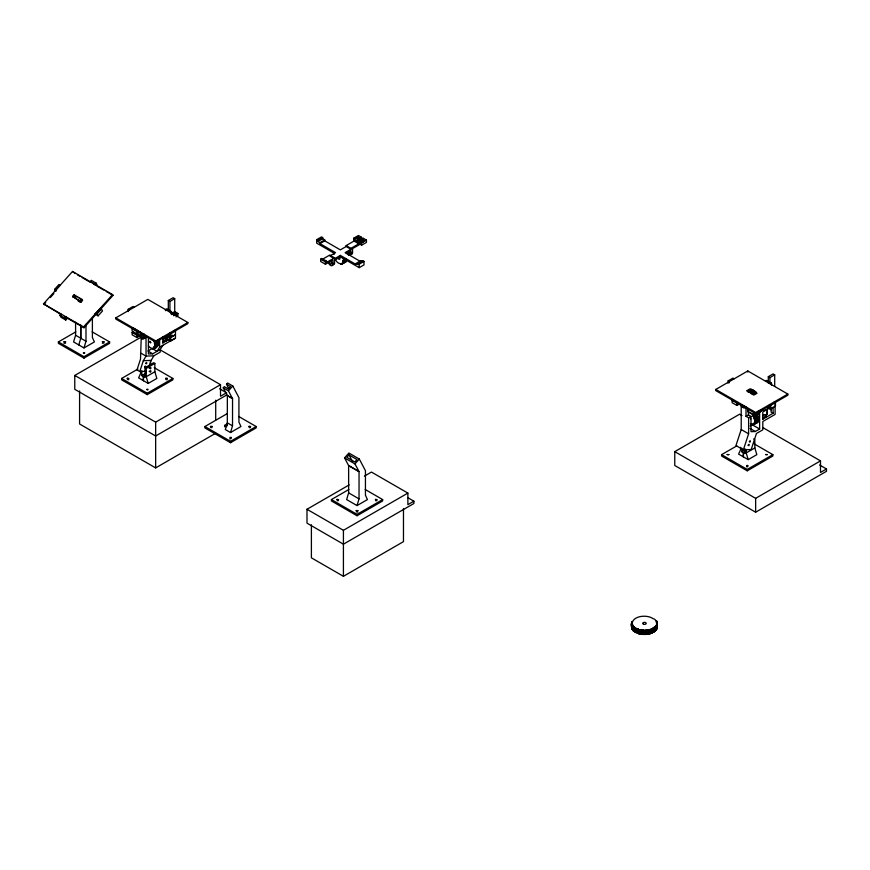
<?xml version="1.0" encoding="UTF-8"?>
<svg xmlns="http://www.w3.org/2000/svg" width="870" height="870" viewBox="0 0 870 870"><rect width="100%" height="100%" fill="white"/><g stroke="black" fill="none" stroke-linecap="round" stroke-linejoin="round"><path stroke-width="1.3" d="M92.394 318.202L92.394 337.538L94.395 341.932L83.988 347.935L73.58 341.932L75.581 335.222L75.581 322.259M80.779 338.234L80.779 325.26L80.779 338.234L78.778 344.933M140.614 371.12L140.614 373.491L138.613 377.885L148.215 383.431L156.85 378.45L154.849 371.751L154.849 363.421L153.653 362.736L145.018 367.716L145.018 377.428L141.81 375.579L141.81 370.718M143.409 376.503L143.409 380.658L143.409 376.503L145.573 375.253M139.733 335.483A3.393 1.957 60 0 0 142.397 338.908A3.393 1.957 60 0 0 144.42 337.332L146.029 336.407L146.029 356.102L143.333 360.691L139.776 371.544L136.981 369.924L140.527 359.082L141.223 337.571M148.433 337.723L148.422 353.97L152.728 353.807L160.232 349.479L162.831 345.314M150.445 364.519L150.445 360.887M157.633 342.486L157.633 340.05M152.728 353.807L147.922 351.034L152.228 348.555L157.024 351.328L159.634 347.163L159.634 339.224M160.232 349.479L160.232 352.122L153.849 355.797L146.029 356.102L141.223 353.329M169.693 339.039L162.831 342.997L162.831 336.94M172.358 335.189L169.476 336.853L169.476 338.006L165.202 336.462M148.335 345.749C151.652 350.588 156.611 348.272 154.381 342.834L169.552 334.221L169.476 333.156L170.683 333.852L175.479 331.078L175.479 334.537L170.683 337.321L167.355 335.396M227.32 422.831L227.353 395.535L232.551 398.536L232.518 425.832L230.517 432.542L225.319 429.53L227.32 422.831L232.518 425.832M346.14 246.514L346.14 245.59L350.936 248.363L350.936 249.288L346.14 246.514L340.344 249.864L324.728 240.849L324.728 239.924L319.921 242.697L317.876 241.512L317.876 240.359L322.683 237.586L321.487 236.89L316.68 239.663L316.68 243.132L334.428 253.377M317.876 241.512L322.683 238.739L322.683 237.586M348.631 492.866L348.631 465.591L344.542 457.892L348.903 453.031L359.31 459.045L365.443 470.692L365.443 495.182L367.444 499.576L357.037 505.579L346.63 499.576L348.631 492.866L359.038 498.88L357.037 505.579M332.884 264.752A3.393 1.957 60 0 0 334.537 263.077L334.537 260.141L340.344 256.791L359.19 267.677L363.997 264.904L363.997 261.435L362.801 260.75L357.994 263.523L357.994 264.676L355.95 263.501L355.95 264.426L340.344 255.41L334.537 258.749L334.537 257.825L329.741 255.051L321.846 259.608M362.801 260.75L362.801 261.903L360.756 260.728L355.95 263.501M729.343 382.724L729.343 381.571L728.146 380.875L728.146 383.181M740.598 447.31L740.598 449.692L738.586 454.086L748.2 459.632L756.835 454.64L754.834 447.941L754.834 439.622L753.637 438.926M775.105 402.505L775.116 414.414L762.816 421.504L762.816 429.813L756.443 433.499L751.191 449.518L743.371 449.823L735.955 445.549L741.207 429.53L741.207 405.202A3.393 1.957 60 0 1 741.229 404.789M745.003 448.768L745.003 453.618L741.795 451.769L741.795 448.126M743.393 452.694L743.393 456.859L743.393 452.694L745.557 451.454M743.371 449.823L748.613 433.804L748.613 417.807L746.014 416.306L746.014 407.976A3.393 1.957 60 0 0 745.742 406.573M746.014 416.306L748.407 414.914L748.407 408.976M757.618 419.895L757.618 412.608M748.407 414.914L751.017 416.415L751.017 431.672L755.312 431.509L759.619 429.019L759.619 411.456M773.115 407.193L773.104 413.25L762.816 419.199L762.816 411.912L770.82 407.29M769.461 405.888L769.461 404.724L770.668 405.42L775.464 402.647L775.464 406.116L770.668 408.889L767.34 406.964M632.066 624.964C631.381 615.601 646.997 614.242 652.946 618.592C655.491 619.179 655.893 620.734 656.458 621.898C657.513 623.159 655.991 624.334 656.73 625.671C654.436 626.552 655.208 628.183 652.206 628.542C652.348 630.435 647.606 627.487 650.14 633.751C647.824 633.077 646.214 636.079 647.03 630.674L646.127 630.141L645.921 634.469L645.138 633.893L644.094 634.513L644.094 630.815L643.43 630.184L643.43 633.882L642.625 634.447L642.093 630.076L642.093 633.773L641.179 634.274L641.125 629.934L640.788 633.567L638.439 633.664L638.33 629.227L638.439 633.664M345.814 258.531C341.486 261.642 343.933 264.871 340.311 263.577C338.887 263.904 335.863 261.533 335.254 258.868M154.49 343.258C160.265 338.615 159.079 346.314 153.979 347.087M747.482 391.543L750.712 389.151L751.245 389.825M641.125 629.934L641.179 630.576L642.093 630.076M757.194 411.999L757.955 412.663L757.781 411.88L760.989 410.031C761.935 411.706 759.271 409.074 760.717 411.314C754.29 414.87 754.018 414 751.887 413.424C751.365 413.989 748.994 411.379 750.081 413.087M631.968 621.474C632.925 623.54 631.729 622.583 631.805 628.542L632.914 628.608M760.717 411.314L752.941 415.947L751.897 413.783L750.386 413.217M756.128 392.838C755.573 391.62 754.453 392.229 754.051 390.63C750.658 393.61 749.494 391.924 748.439 391.794L751.723 389.445L752.322 390.554M753.279 391.032L752.757 389.89L750.44 391.902M656.611 628.01L657.318 627.705M645.921 634.469L646.127 630.141M750.375 423.603C751.234 424.821 753.366 425.06 753.453 423.766C755.66 424.897 762.653 414.261 754.475 419.449L754.366 419.025C765.926 411.336 746.721 423.288 757.074 415.197C756.443 414.914 752.941 418.165 753.572 416.491C753.496 415.523 758.499 414.066 756.237 414.022M758.085 420.069C753.637 425.8 753.496 419.199 758.39 418.057M750.332 393.022L754.051 390.63M753.529 391.174L753.801 390.467M638.634 629.325L638.754 630.054L640.788 629.869M631.729 625.802L632.272 626.193M83.988 347.935L85.989 341.236L85.989 324.379M756.813 415.218L756.922 414.261M149.183 366.422L151.162 360.387L153.849 355.797M340.931 264.165C343.857 263.49 351.349 256.976 343.171 261.576M754.246 423.179L754.932 423.396L754.475 422.254M656.35 628.803L657.1 628.553L656.524 624.638M645.562 634.491L645.138 630.195L644.442 630.815L644.442 634.524M638.515 633.262C635.861 634.274 639.124 627.661 636.003 628.999C636.068 628.064 635.339 628.02 634.012 627.748C633.708 626.552 633.077 625.671 631.805 624.845M750.603 392.316L751.278 393.653L754.834 391.195M149.683 341.529L150.684 342.921M344.542 457.892L354.949 463.895L359.071 471.583L348.663 465.57L359.038 471.649L359.038 498.88M63.934 343.237L65.587 343.193M102.366 343.237L103.965 343.095M229.68 438.937L231.05 438.632M149.857 367.586L149.172 368.293M152.685 348.805C156.578 348.87 157.426 344.226 158.405 344.585M752.539 424.832L758.042 421.743L757.574 420.71M758.238 412.51L758.216 411.097M761.761 409.846L752.854 415.033M642.973 634.469L643.43 630.184M655.501 629.543L656.611 629.565L656.197 629.119M637.21 628.782C638.515 635.154 633.458 632.436 634.882 627.803M757.618 415.61L753.964 417.828M149.76 371.012L149.172 371.533M346.042 260.565L346.434 261.304L345.89 261.152M153.588 340.29L154.947 342.639L154.381 342.834M650.14 633.751C652.75 631.229 655.991 633.164 656.197 626.465M634.948 632.109L635.502 627.846M356.243 511.875L357.885 512.028M55.615 291.298L54.593 289.373L58.953 284.512L60.15 285.208L55.8 290.069L56.224 290.863M61.085 314.559L43.5 303.858L72.525 271.462L112.567 294.582L112.991 295.387L100.289 309.557M43.924 304.652L45.74 302.629M50.275 297.573L53.896 293.527M72.623 296.431L74.081 294.81L82.084 299.432L82.596 300.4L81.138 302.021L72.623 296.431L81.138 302.021M73.134 297.388L74.581 295.778L74.081 294.81M67.545 318.039L65.772 320.019L60.965 317.245L59.954 315.321L61.041 314.103L61.465 314.907M90.643 282.358L90.219 281.554L91.306 280.336L96.113 283.109L97.125 285.045M65.772 320.019L64.761 318.094L65.848 316.876L66.272 317.68M93.525 284.022L95.439 285.132L95.026 284.327L96.113 283.109M80.638 301.053L82.084 299.432M96.657 313.602L83.955 327.772L83.542 326.968L112.567 294.582M96.342 314.026L95.917 313.222L100.267 308.371L101.464 309.057L102.486 310.992L98.125 315.843L94.699 313.863M98.125 315.843L97.114 313.918L101.464 309.057M223.231 387.857L228.44 390.858L232.518 398.612L227.32 395.556L223.231 387.857L224.329 386.639L228.331 388.955L230.506 386.519L226.504 384.214L227.592 382.996L232.79 385.997L238.924 397.644L238.924 422.135L240.936 426.539L230.517 432.542M228.44 390.858L232.79 385.997M349.011 454.945L346.836 457.37L354.84 461.992L357.015 459.567L349.011 454.945L352.622 461.796M354.949 463.895L359.31 459.045M343.193 257.52L343.846 260.184L343.171 260.087M757.553 415.719L757.324 416.415M153.566 348.609C157.318 349.381 156.926 343.976 158.057 345.553M757.27 421.58L757.487 422.483L752.659 424.995M755.856 392.033L752.365 394.164L755.562 392.316M750.647 419.112L750.364 417.785M635.502 631.544L633.219 630.739L633.219 627.031M752.941 415.947L753.725 416.11M754.366 419.025C754.888 418.285 754.323 417.1 757.455 416.415M754.834 418.905L758.14 416.991M165.746 379.57L167.279 379.712M337.103 500.696L338.474 500.652M375.535 500.696L376.917 500.652M345.629 261.413L345.673 262.077L345.129 261.489M633.219 630.739L633.98 630.261M756.585 414.805L753.387 416.654M92.144 331.84L109.609 341.932L109.609 343.313L83.988 358.103L58.366 343.313L58.366 341.932L75.831 331.84M128.162 311.612L128.162 309.296L132.969 306.523L134.165 307.219M134.089 329.599L115.786 319.029L115.786 317.876L147.824 299.389L187.855 322.498L187.855 323.651L175.272 330.915M168.312 310.579L168.312 300.498L173.119 297.725L174.718 298.649L174.718 312.515M168.312 300.498L169.922 301.422L174.718 298.649M141.516 333.765L138.134 335.722L138.134 334.569L132.12 331.1L132.12 328.784L133.327 328.088L138.134 330.861L138.134 332.025M58.366 341.932L83.988 356.722L109.609 341.932M143.354 333.862L136.927 337.571L132.12 334.798L132.12 332.481L133.327 331.796L133.327 332.949M132.12 328.784L136.927 331.557L138.134 330.861M170.324 312.286L171.52 311.59L171.52 313.896M170.879 313.809L174.718 311.59L177.926 313.439L177.926 315.745L176.001 316.854M140.146 332.014L136.927 333.873L136.927 331.557M171.716 313.787L173.717 312.624L175.729 313.787L175.729 314.614L173.717 313.461L172.923 313.918L174.924 315.081M171.716 314.614L172.521 314.157L174.522 315.31M132.12 332.481L136.927 335.254L138.134 334.569M175.729 313.787L173.717 314.94L173.717 315.777M175.044 315.103L177.926 313.439M219.621 388.803L226.515 392.783L226.515 395.089L155.654 436L74.776 389.314L74.776 375.448L139.635 337.995M142.017 338.724L143.626 337.799M319.921 242.697L319.921 243.622L324.728 240.849M115.786 317.876L155.828 340.986L187.855 322.498M154.708 342.247L157.905 340.398L157.688 341.41M154.849 342.334L158.057 340.485M169.476 334.308L171.401 333.199M154.621 343.302L157.992 341.54M155.067 343.585L158.264 341.736M154.632 344.085L158.405 341.856M162.636 339.42L164.43 338.376L166.431 339.539L166.431 340.92M154.903 344.063L158.34 342.193M167.431 336.831L169.356 335.722M154.642 344.4L158.46 342.149M154.784 344.476L157.981 342.628M154.947 344.607L158.144 342.758M155.708 344.476L157.851 343.237M154.784 345.172L158.416 343.008M154.61 345.455L158.547 343.161M165.235 339.3L167.312 338.104M154.74 345.564L158.547 343.433M154.903 345.716L158.101 343.867M154.381 346.358L157.818 344.313M154.512 346.488L158.34 344.172M166.431 339.539L162.831 341.616L162.831 342.997M155.251 346.195L158.46 344.346M169.476 336.853L170.683 337.549L175.479 334.776L175.479 338.245L170.683 341.018L164.028 337.168M153.62 347.435L157.633 345.281M153.501 347.761L158.057 345.172M153.588 347.978L158.155 345.357M152.881 348.783L157.633 346.14M159.634 347.163L175.131 338.212M353.633 240.566L353.633 238.26L358.44 235.476L361.637 237.325L361.637 238.26L356.83 241.033M359.832 237.912L357.831 239.065L357.831 239.892L358.636 239.435L356.635 238.282L355.83 238.739L355.83 237.912L357.831 236.749L359.832 237.912L359.832 238.739L359.038 239.206L357.037 238.043L357.831 237.586L359.832 238.739M328.251 262.153A3.393 1.957 60 0 0 330.915 265.567A3.393 1.957 60 0 0 332.938 264.001L332.938 259.912L325.445 264.241L320.638 261.468L320.638 259.151L321.846 258.455L326.642 261.228L326.642 262.392L334.537 257.825M354.036 239.87L358.831 242.643L358.831 243.807L354.036 241.033L354.036 239.87L355.232 239.185L353.633 238.26M346.14 245.59L354.036 241.033M361.637 237.325L356.83 240.109L358.44 241.033L363.236 238.26L366.444 240.109L366.444 242.415L361.637 245.188L360.039 244.263L352.546 248.592L352.546 252.681A3.393 1.957 60 0 1 350.882 254.366M329.741 255.976L335.537 252.637L319.921 243.622M360.234 240.446L362.235 239.293L364.236 240.446L362.235 241.61L360.234 240.446L360.234 241.284L361.039 240.816L363.04 241.98L362.235 242.436L362.235 241.61M154.229 367.695L172.869 378.45L172.869 379.831L147.248 394.632L121.626 379.831L121.626 378.45L137.928 369.032M364.236 241.284L362.235 240.131L361.441 240.588L363.442 241.74M320.638 259.151L325.445 261.924L326.642 261.228M358.831 242.643L360.039 241.958L361.637 242.882L366.444 240.109M350.936 248.363L358.831 243.807M350.936 249.288L345.14 252.637L360.756 261.652L360.756 260.728M145.018 367.716L146.214 368.412L154.849 363.421M346.303 253.355L350.936 250.669L350.936 253.605A3.393 1.957 60 0 1 349.283 255.291A3.393 1.957 60 0 1 346.597 252.735M332.938 264.001L334.537 263.077M350.936 253.605L352.546 252.681M141.81 375.579L146.127 373.089M343.302 260.152L345.955 258.662M343.171 260.467L345.977 258.955M343.302 260.554L345.444 259.325M343.465 260.706L345.597 259.477M343.041 261.457L346.608 259.445M343.313 261.75L347.021 259.554M342.715 262.272L346.184 260.282M342.834 262.414L346.347 260.402M343.541 262.066L346.738 260.217M340.605 264.143L346.847 260.402M148.215 383.431L146.214 376.732L154.849 371.751M340.714 264.317L346.347 261.109M341.519 264.11L346.434 261.304M341.649 264.262L345.825 261.968M357.994 263.523L359.19 264.208L363.997 261.435M121.626 378.45L147.248 393.24L172.869 378.45M74.776 375.448L155.654 422.135L220.512 384.692L220.512 396.252L226.515 392.783M238.674 416.436L256.139 426.528L256.139 427.92L230.517 442.71L204.896 427.92L204.896 426.528L227.026 413.75M227.516 423.636L224.514 425.376L226.798 426.691M224.514 426.757L227.516 425.028M79.583 390.967L79.583 423.984L155.654 467.908L215.706 433.227M204.896 426.528L230.517 441.318L256.139 426.528M408.008 497.792L413.892 501.185L413.892 503.502L343.422 544.185L306.99 523.153L306.99 509.276L349.185 484.916M364.421 476.129L371.446 472.062L407.878 493.094L407.878 504.654L413.892 501.185M365.183 489.484L382.659 499.576L382.659 500.957L357.037 515.747L331.416 500.957L331.416 499.576L348.881 489.484M331.416 499.576L357.037 514.366L382.659 499.576M306.99 509.276L343.422 530.308L407.878 493.094M311.395 524.795L311.395 557.822L343.422 576.31L403.473 541.64L403.473 508.624M728.146 380.875L732.953 378.102L734.149 378.787M732.932 400.504L715.771 390.608L715.771 389.445L747.798 370.957L787.839 394.066L787.839 395.23L775.257 402.495M768.297 382.996L768.297 376.688L773.104 373.915L774.702 374.839L774.702 386.182M768.297 376.688L769.906 377.613L774.702 374.839M747.515 391L750.951 389.205M740.12 403.593L736.912 405.442L732.105 402.669L732.105 400.363L733.312 399.667L733.312 400.82M765.502 381.082L766.698 380.386L771.505 383.159L771.505 385.475M748.526 391.293L751.723 389.445M748.178 392.065L751.974 389.532M749.016 392.011L752.757 389.89M749.809 391.859L753.007 390.01M749.418 392.196L752.615 390.347M749.994 392.49L753.202 390.641M750.984 393.099L754.192 391.25M751.038 393.479L754.594 391.533M751.278 393.653L755.084 391.38M755.171 391.989L751.974 393.838L751.636 393.044M732.105 400.363L736.912 403.136L738.108 402.44L738.108 403.593M770.298 383.855L771.505 383.159M755.062 393.447L752.931 394.686L756.095 392.25M819.605 464.993L826.5 468.973L826.5 471.29L755.639 512.202L674.761 465.504L674.761 451.639L739.62 414.196L741.969 415.545M715.771 389.445L755.812 412.565L787.839 394.066M752.332 414.729L754.801 413.38M752.865 414.87L755.008 413.642M757.476 412.282L760.684 410.433M748.613 417.807L751.017 416.415M752.746 415.469L769.537 405.79M752.67 415.566L757.172 413.119M757.955 412.663L762.609 409.726M753.409 415.816L756.748 413.979M753.572 416.491L756.878 414.403M763.816 410.76L765.817 409.607M758.412 414.109L756.606 415.153L756.606 417.459M753.605 417.067L757.074 415.197M753.714 417.034L757.335 415.251M754.138 417.1L757.487 415.305M754.41 418.307L757.618 416.458M754.682 418.437L757.89 416.589M754.834 418.535L758.042 416.686M754.475 419.449L757.803 417.643M754.605 419.492L757.977 417.73M754.768 419.579L758.248 417.926M762.62 415.61L764.415 414.577L766.416 415.729L766.416 417.121M754.594 420.199L758.085 418.416M754.627 420.601L758.444 418.35M754.768 420.678L757.966 418.829M754.932 420.797L758.129 418.948M754.768 421.374L758.39 419.209M754.594 421.645L758.531 419.362M765.219 415.501L767.296 414.294L767.296 408.748L766.818 414.577M754.725 421.754L758.531 419.634M754.605 422.363L757.803 420.514M754.366 422.559L758.325 420.373M766.416 415.729L762.816 417.807L762.816 419.199M754.497 422.689L758.444 420.547M752.941 423.994L758.042 421.743M750.06 425.985L752.202 424.745L759.619 429.019M753.029 424.168L758.042 421.363M753.159 424.364L758.14 421.548M753.54 424.799L757.618 422.341M754.214 443.885L772.854 454.64L772.854 456.032L747.232 470.822L721.6 456.032L721.6 454.64L736.749 445.908M741.795 451.769L745.035 449.899M748.2 459.632L746.199 452.922L754.834 447.941M721.6 454.64L747.232 469.441L772.854 454.64M674.761 451.639L755.639 498.336L820.497 460.882L820.497 472.443L826.5 468.973M637.177 629.521L638.33 629.227M633.817 630.076L632.566 629.967L633.295 629.358M83.988 353.024C86.413 353.818 80.877 352.741 84.651 352.72M127.422 379.494L128.847 379.712M147.248 389.542C149.694 390.282 144.126 389.281 147.9 389.238M210.703 427.572L211.965 427.605M249.135 427.572L250.397 427.605M230.517 437.621C232.997 438.382 227.385 437.36 231.181 437.316M747.232 465.744C749.657 466.527 744.122 465.461 747.885 465.428M746.623 466.777L747.765 466.744M632.914 624.91L632.86 629.38L632.066 629.173L633.001 628.814M631.805 628.542C633.73 627.89 629.336 626.15 631.566 622.942M149.923 341.421L150.216 342.193M648.781 634.089L648.748 629.739L650.075 629.662M631.566 627.498L632.196 627.335M647.367 634.328C646.551 630.815 647.791 630.358 648.748 629.739M632.218 626.52L631.566 626.639L632.186 626.998M647.03 630.674L647.454 629.989M646.127 633.838L647.03 634.371M143.333 360.691L151.162 360.387M139.776 371.544L146.301 371.294M643.43 633.882L644.094 634.513M749.733 389.01L746.536 390.858M149.912 341.388L150.836 342.552M642.093 633.773L642.625 634.447M640.788 633.567L641.179 634.274M774.267 401.951L775.464 402.647M769.102 408.628L771.103 409.792M773.104 413.25L771.103 412.097L771.103 408.628M737.51 403.147L755.812 413.718L755.812 412.565M763.066 427.725L820.497 460.882M750.027 428.453L755.312 431.509M741.207 429.53L748.613 433.804M355.83 237.912L357.831 239.065M322.683 238.739L324.728 239.924M316.68 239.663L317.876 240.359M330.698 256.53L333.58 258.194M171.52 311.59L166.714 308.817L165.517 309.513L165.517 310.666M90.219 281.554L95.026 284.327M174.283 330.382L175.479 331.078M75.244 273.593L72.525 271.462M77.528 274.909L79.812 276.225M82.106 277.552L90.11 282.174M96.972 286.132L103.834 290.101M106.129 291.417L112.991 295.387M128.162 309.296L129.358 309.992M137.525 331.579L155.828 342.149L155.828 340.986M74.581 295.778L76.875 297.094M79.159 298.41L81.454 299.737M78.267 301.14L80.399 302.368M159.558 349.501L220.512 384.692M54.593 289.373L55.8 290.069M95.917 313.222L97.114 313.918M43.5 303.858L83.542 326.968M64.51 316.549L83.955 327.772M59.954 315.321L64.761 318.094M75.581 335.222L85.989 341.236M656.197 630.163L655.708 626.182M334.493 253.311C333.417 252.768 334.83 254.595 333.754 254.453M157.503 346.282L156.937 345.749M747.721 410.433C749.538 412.717 749.799 413.076 747.743 411.782M760.565 411.456L759.825 410.705M756.889 412.869L757.509 413.163L757.248 412.532M757.074 393.24L753.866 395.089M344.727 262.261L344.933 261.826M758.673 411.782L759.282 412.228L759.118 411.608M759.162 411.129L759.869 411.956L759.825 411.216M756.237 422.32L756.748 422.95L756.769 422.32M755.53 422.646L756.073 423.135L755.943 422.396M156.6 345.749L156.937 346.673L156.165 345.955M226.504 384.214L228.908 388.781M100.267 308.371L100.692 309.176M747.754 391.054L748.037 391.674M756.454 412.674C757.041 414.609 754.888 412.434 755.247 414.327M142.408 334.439L142.571 335.004A1.751 1.011 60 0 0 143.92 336.418M657.361 626.857L657.361 623.159M770.668 405.42L770.668 408.889M769.906 377.613L769.906 382.659M755.639 498.336L755.639 512.202M747.798 370.957L747.798 372.11M747.232 469.441L747.232 470.822M746.199 449.366L746.199 452.922M736.912 403.136L736.912 405.442M657.318 624.007L657.285 627.912M657.1 624.856L657.024 628.749M656.937 621.474L656.937 623.942M656.611 620.854L656.611 623.322M656.698 623.833L656.611 629.565M656.491 620.669L656.491 623.137M655.926 625.878L656.045 630.348M655.36 626.617L655.501 630.913M655.317 627.39L655.317 631.087M655.077 626.911L655.077 630.609M654.936 626.552L654.936 630.25M654.762 626.737L654.675 631.62M654.457 628.086L654.457 631.783M654.316 627.585L654.316 631.283M654.24 627.226L654.24 630.924M654.033 627.39L654.033 631.087M653.794 627.955L653.707 632.262M653.413 627.846L653.457 632.403M653.174 627.999L653.174 631.696M652.837 628.542L652.837 632.24M652.62 629.14L652.62 632.838M652.467 628.401L652.467 632.098M652.402 628.76L652.348 632.968M652.206 628.542L652.206 632.24M651.76 629.064L651.76 632.762M651.423 628.901L651.423 633.338M651.282 629.249L651.282 632.947M651.13 629.75L651.13 633.447M650.586 629.499L650.586 633.197M650.281 629.325L650.281 633.023M649.977 629.423L649.977 633.121M649.825 630.141L649.825 633.838M649.335 629.869L649.335 633.567M649.074 629.662L649.074 633.36M648.454 630.456L648.454 634.154M648.019 630.141L648.019 633.838M647.802 629.934L647.802 633.632M646.66 630.337L646.66 634.034M646.486 630.108L646.486 633.806M645.268 630.435L645.268 634.132M645.138 630.195L645.138 633.893M644.79 630.206L644.692 634.143M643.789 630.195L643.865 634.143M643.289 630.424L643.289 634.121M642.441 630.108L642.441 633.806M641.908 630.293L641.908 633.991M641.527 630.63L641.527 634.328M640.559 630.087L640.559 633.784M640.113 630.38L640.113 634.089M639.852 629.673L639.776 634.012M639.526 629.586L639.526 633.284M639.254 629.782L639.254 633.48M638.754 630.054L638.754 633.751M638.025 629.401L638.025 633.099M637.471 629.63L637.471 633.338M636.873 628.934L636.873 632.631M636.188 628.27L636.274 632.838M636.003 628.999L636.003 632.697M635.818 628.401L635.818 632.098M635.274 627.694L635.252 631.75M635.187 628.553L635.187 632.262M634.48 627.063L634.393 631.12M634.23 627.912L634.23 631.609M634.067 627.139L634.012 631.446M633.654 626.726L633.654 630.424M633.393 626.433L633.393 630.913M632.707 626.454L632.707 630.163M632.62 625.225L632.566 629.967M632.479 624.91L632.479 628.608M632.196 623.638L632.175 629.369M632.066 625.476L632.066 629.173M631.729 622.104L631.74 628.336M363.236 238.26L363.236 239.185M362.235 239.293L362.235 240.131M361.637 242.882L361.637 245.188M360.039 241.958L360.039 244.263M359.19 264.208L359.19 267.677M357.831 236.749L357.831 237.586M357.037 514.366L357.037 515.747M343.422 530.308L343.422 576.31M340.344 255.41L340.344 256.791M325.445 261.924L325.445 264.241M230.517 441.318L230.517 442.71M215.706 400.211L215.706 420.025M173.717 312.624L173.717 313.461M170.683 333.852L170.683 337.321M170.683 337.549L170.683 341.018M169.922 301.422L169.922 311.503M155.654 422.135L155.654 467.908M147.248 393.24L147.248 394.632M146.214 368.412L146.214 376.732M144.42 334.265L144.42 337.332M136.927 335.254L136.927 337.571M133.327 328.088L133.327 329.251M83.988 356.722L83.988 358.103M744.796 406.714A1.751 1.011 60 0 1 743.796 407.954A1.751 1.011 60 0 1 742.371 405.735M744.285 405.996A3.393 1.957 60 0 1 742.382 406.779A3.393 1.957 60 0 1 740.065 404.332M742.512 405.257A1.751 1.011 60 0 1 741.86 404.996M347.38 251.919A1.751 1.011 60 0 0 349.414 253.583A1.751 1.011 60 0 0 349.011 251.006A1.751 1.011 60 0 0 350.219 252.604M331.992 262.86A1.751 1.011 60 0 1 330.915 260.587M330.132 260.859A1.751 1.011 60 0 1 331.764 262.925A1.751 1.011 60 0 1 330.535 263.882A1.751 1.011 60 0 1 329.317 261.511M339.583 257.15A1.751 1.011 60 0 1 339.528 259.282A1.751 1.011 60 0 1 337.68 257.857M146.029 336.407A3.393 1.957 60 0 1 143.996 337.984M141.418 334.189A1.751 1.011 60 0 1 143.245 336.255A1.751 1.011 60 0 1 141.799 337.071A1.751 1.011 60 0 1 140.951 334.45M144.311 334.428A3.393 1.957 60 0 1 141.277 334.461M142.724 333.678A1.751 1.011 60 0 1 142.321 333.645M144.627 366.966C145.801 368.837 146.008 364.062 144.627 366.966M145.812 363.345C146.986 365.215 147.193 360.452 145.812 363.345M748.211 445.244C749.396 447.104 749.603 442.341 748.211 445.244M749.396 441.623C750.582 443.493 750.788 438.73 749.396 441.623M63.934 341.856L65.62 341.899L63.934 341.856M102.366 341.856L104.052 341.899L102.366 341.856M127.183 378.374L128.869 378.526L127.237 378.276M165.626 378.374L167.312 378.428L165.626 378.374M210.464 426.452L212.149 426.507L210.464 426.452M248.896 426.452L250.582 426.507L248.896 426.452M336.984 499.5L338.658 499.652L337.027 499.391M356.2 510.592L357.885 510.636L356.2 510.592M375.416 499.5L377.091 499.652L375.459 499.391M727.168 454.564L728.853 454.618L727.168 454.564M765.611 454.564L767.296 454.618L765.611 454.564M149.955 368.38C150.912 370.446 151.51 365.607 149.955 368.38M149.955 371.62C150.912 373.687 151.51 368.847 149.955 371.62M643.572 624.247A1.751 1.011 0 0 0 646.214 623.366A1.751 1.011 0 0 0 643.572 622.485A1.751 1.011 0 0 0 643.572 624.247"/></g></svg>
